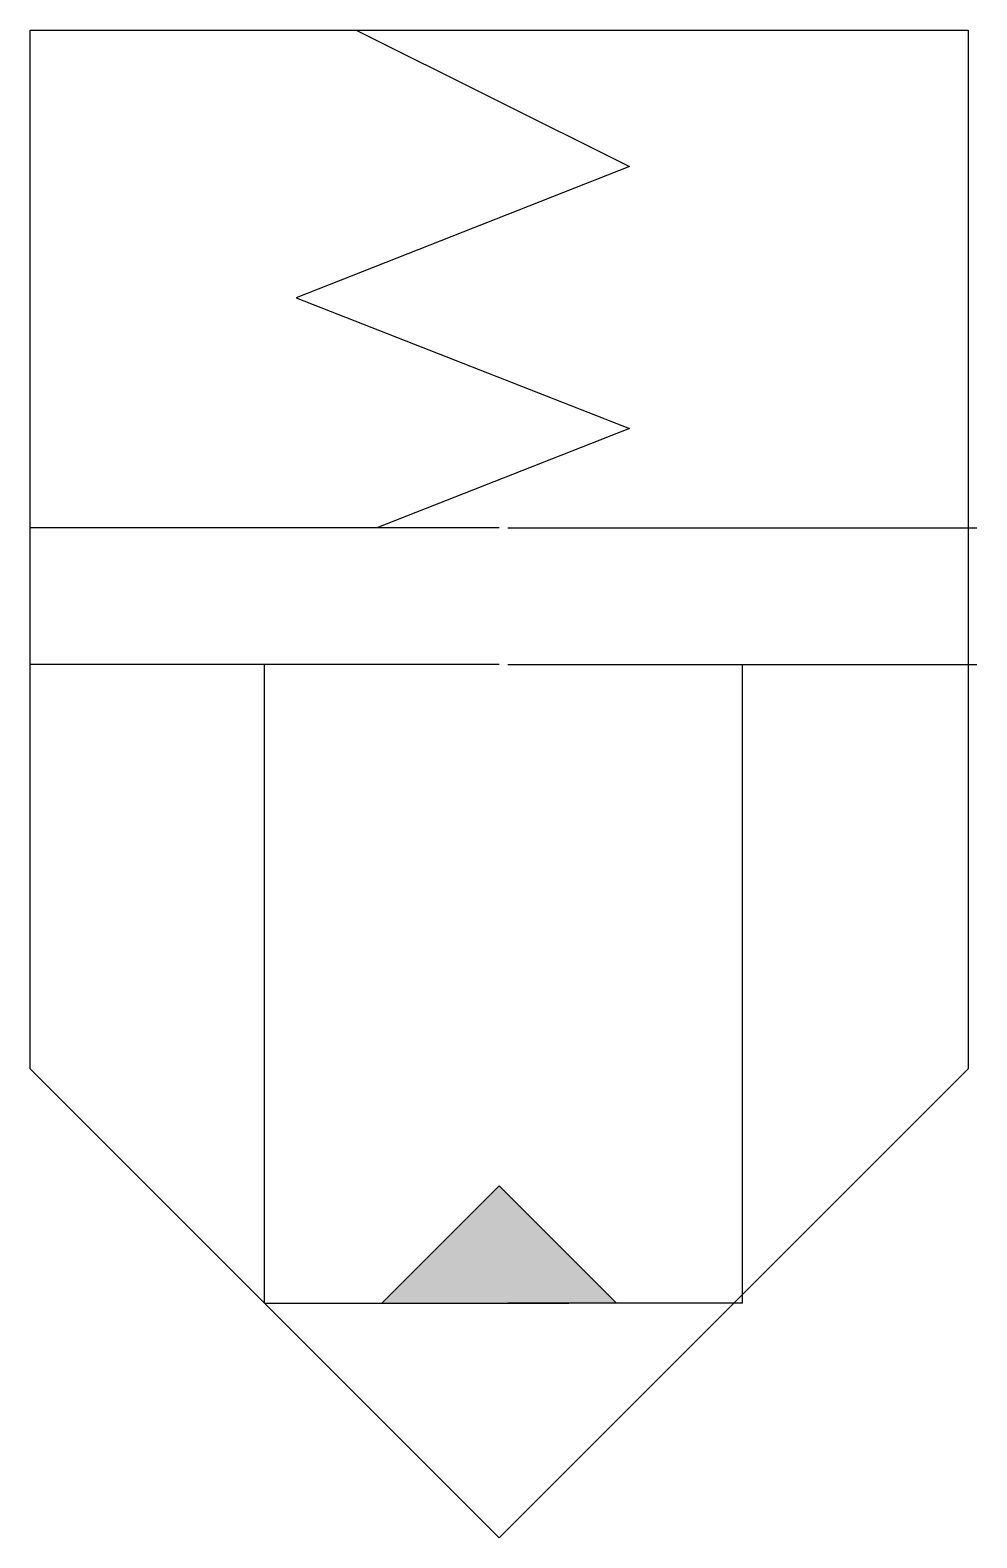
# Model space of a CAD drawing. Extents: x 116.7 to 126.8, y 80.9 to 97.
import ezdxf

# ---------------------------------------------------------------- set-up
doc = ezdxf.new("R2010")
doc.units = 0
doc.header["$MEASUREMENT"] = 0
doc.layers.add('11', color=1, linetype='CONTINUOUS')
doc.layers.add('5剖面线层', color=2, linetype='CONTINUOUS')

msp = doc.modelspace()

# ---------------------------------------------------------------- hatches: boundary and pattern name
at = {"layer": '5剖面线层'}
msp.add_hatch(color=256, dxfattribs=at).paths.add_polyline_path([(120.426, 83.386), (122.42, 83.386), (122.926, 83.386), (121.676, 84.636)])

# ---------------------------------------------------------------- linework, layer by layer
at = {"layer": '11'}
for p, q in [((116.676, 85.886), (116.676, 96.955)), ((116.676, 96.955), (126.676, 96.955)), ((120.151, 96.955), (123.065, 95.501)), ((126.676, 96.955), (126.676, 85.886)), ((123.065, 95.501), (119.511, 94.103)), ((119.511, 94.103), (123.065, 92.709)), ((123.065, 92.709), (120.374, 91.651)), ((121.676, 91.651), (116.676, 91.651)), ((121.77, 91.651), (126.77, 91.651)), ((121.676, 90.195), (116.676, 90.195)), ((119.176, 83.386), (119.176, 90.195)), ((121.77, 90.195), (126.77, 90.195)), ((124.27, 83.386), (124.27, 90.195)), ((116.676, 85.886), (121.676, 80.886)), ((126.676, 85.886), (121.676, 80.886)), ((120.426, 83.386), (121.676, 84.636)), ((122.926, 83.386), (121.676, 84.636)), ((119.176, 83.386), (121.676, 83.386)), ((120.426, 83.386), (122.42, 83.386)), ((124.27, 83.386), (121.77, 83.386))]:
    msp.add_line(p, q, dxfattribs=at)

doc.saveas('drawing.dxf')
